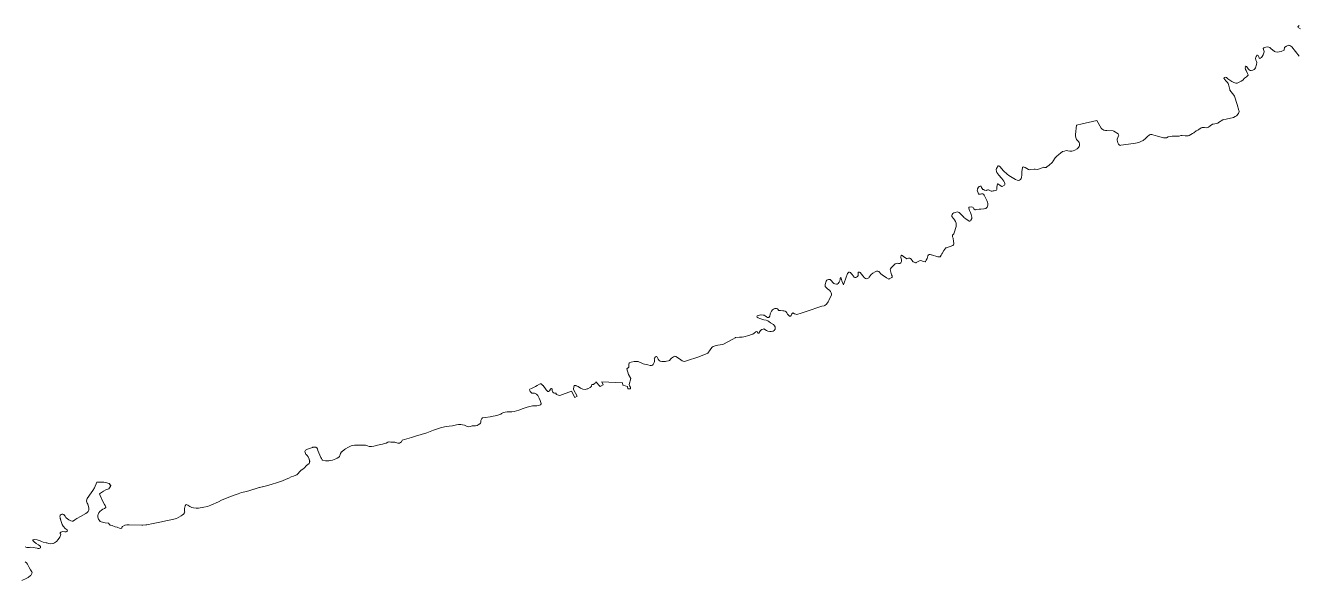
# Model space of a CAD drawing. Header units: metres. Extents: x 3 to 1027712, y 40 to 4430649.
# Drawn here: x 1026495.6 to 1026868.2, y 4427668.8 to 4427831.2 of the extents above; entities that cross this region are included whole.
import ezdxf

# ---------------------------------------------------------------- set-up
doc = ezdxf.new("R2010")
doc.units = ezdxf.units.M
doc.header["$MEASUREMENT"] = 0
doc.layers.add('RN_LIC_5_km', color=7, linetype='Continuous', lineweight=9, true_color=0xe5f2bf)
doc.layers.add('RN_ZEPA_5_km', color=7, linetype='Continuous', lineweight=9, true_color=0xc2d3f2)

msp = doc.modelspace()

# ---------------------------------------------------------------- linework, layer by layer
at = {"layer": 'RN_LIC_5_km'}
for points in [[(1026868.75, 4427830.25), (1026868.06, 4427830.67), (1026867.98, 4427830.83), (1026868.04, 4427830.96), (1026868.32, 4427831.23)], [(1026495.53, 4427678.6), (1026495.99, 4427678.44), (1026496.38, 4427678.41), (1026496.79, 4427678.47), (1026497.17, 4427678.51), (1026497.84, 4427678.4), (1026499.05, 4427678.22), (1026499.26, 4427678.19), (1026499.6, 4427678.19), (1026499.98, 4427678.32), (1026500.05, 4427678.48), (1026499.98, 4427678.73), (1026499.83, 4427678.9), (1026499.47, 4427679.21), (1026498.79, 4427679.57), (1026498.14, 4427680.14), (1026497.98, 4427680.3), (1026497.83, 4427680.5), (1026497.82, 4427680.63), (1026497.92, 4427680.71), (1026498.41, 4427680.75), (1026499.03, 4427680.65), (1026499.94, 4427680.35), (1026500.34, 4427680.16), (1026500.8, 4427679.97), (1026501.73, 4427679.82), (1026501.92, 4427679.76), (1026502.5, 4427679.59), (1026502.93, 4427679.52), (1026503.64, 4427679.6), (1026503.74, 4427679.62), (1026504.12, 4427679.77), (1026504.67, 4427680.15), (1026504.71, 4427680.19), (1026505.22, 4427680.76), (1026505.66, 4427681.45), (1026505.89, 4427681.92), (1026505.96, 4427682.11), (1026505.89, 4427682.39), (1026505.81, 4427682.57), (1026505.83, 4427682.77), (1026505.98, 4427682.94), (1026506.23, 4427683.06), (1026506.55, 4427683.08), (1026507.15, 4427683), (1026507.18, 4427682.99), (1026507.49, 4427683), (1026507.74, 4427683.11), (1026507.82, 4427683.18), (1026507.88, 4427683.37), (1026507.82, 4427683.57), (1026507.29, 4427684.04), (1026506.72, 4427684.57), (1026506.62, 4427684.67), (1026506.36, 4427685.2), (1026506.11, 4427686.01), (1026505.82, 4427686.95), (1026505.74, 4427687.2), (1026505.71, 4427687.46), (1026505.82, 4427687.84), (1026505.83, 4427687.88), (1026506.04, 4427688.08), (1026506.3, 4427688.18), (1026506.58, 4427688.18), (1026506.81, 4427688.05), (1026507.07, 4427687.84), (1026507.23, 4427687.56), (1026507.44, 4427687.22), (1026507.57, 4427687.08), (1026508.28, 4427686.54), (1026508.48, 4427686.41), (1026508.89, 4427686.22), (1026509.26, 4427686.15), (1026509.49, 4427686.16), (1026510.01, 4427686.41), (1026510.12, 4427686.49), (1026510.66, 4427686.92), (1026511.73, 4427687.55), (1026513.28, 4427688.43), (1026513.67, 4427688.7), (1026513.95, 4427688.97), (1026514.19, 4427689.4), (1026514.2, 4427689.48), (1026514.15, 4427690.05), (1026513.83, 4427691.09), (1026513.7, 4427691.43), (1026513.53, 4427691.97), (1026513.52, 4427692.02), (1026513.54, 4427692.48), (1026513.64, 4427692.81), (1026514.82, 4427694.45), (1026515.34, 4427695.08), (1026515.79, 4427695.86), (1026516.48, 4427697.58), (1026516.61, 4427697.58), (1026517.22, 4427697.59), (1026517.56, 4427697.59), (1026518.05, 4427697.6), (1026518.37, 4427697.58), (1026518.58, 4427697.56), (1026519.01, 4427697.48), (1026520.16, 4427697.14), (1026520.57, 4427696.57), (1026520.5, 4427696.31), (1026520.45, 4427696.21), (1026520.24, 4427695.88), (1026519.99, 4427695.65), (1026519.19, 4427695.28), (1026518.51, 4427694.97), (1026517.54, 4427694.37), (1026517.34, 4427694.18), (1026517.45, 4427693.69), (1026518.16, 4427692.12), (1026518.76, 4427690.99), (1026518.91, 4427690.7), (1026519.15, 4427690.24), (1026519.17, 4427690.18), (1026518.75, 4427689.87), (1026518.31, 4427689.67), (1026517.9, 4427689.36), (1026517.41, 4427688.95), (1026517.12, 4427688.63), (1026516.86, 4427688.11), (1026516.8, 4427687.93), (1026516.8, 4427687.37), (1026516.82, 4427687.27), (1026517.02, 4427686.73), (1026517.27, 4427686.3), (1026517.48, 4427686.09), (1026517.79, 4427685.93), (1026518.99, 4427685.7), (1026519.89, 4427685.53), (1026520.24, 4427685.16), (1026520.44, 4427685), (1026521, 4427684.83), (1026521.89, 4427684.51), (1026522.43, 4427684.35), (1026523.32, 4427683.97), (1026523.38, 4427683.96), (1026523.69, 4427684.07), (1026523.86, 4427684.2), (1026523.96, 4427684.45), (1026524.04, 4427684.61), (1026524.68, 4427684.93), (1026524.85, 4427684.99), (1026525.31, 4427685.1), (1026525.93, 4427685.11), (1026529.65, 4427684.98), (1026530.02, 4427684.98), (1026530.84, 4427685.05), (1026531.14, 4427685.08), (1026533, 4427685.42), (1026534.98, 4427685.87), (1026537.17, 4427686.3), (1026538.2, 4427686.53), (1026539.39, 4427686.81), (1026539.85, 4427686.96), (1026541.21, 4427687.72), (1026541.44, 4427687.87), (1026541.83, 4427688.18), (1026542.15, 4427688.57), (1026542.24, 4427688.75), (1026542.2, 4427689.11), (1026542.13, 4427689.41), (1026542.17, 4427689.82), (1026542.38, 4427690.59), (1026542.44, 4427690.74), (1026542.55, 4427690.92), (1026542.67, 4427690.99), (1026543.11, 4427690.81), (1026543.71, 4427690.47), (1026544.3, 4427690.18), (1026544.76, 4427690.03), (1026545.61, 4427689.96), (1026546.31, 4427689.98), (1026547.85, 4427690.2), (1026548.94, 4427690.45), (1026549.92, 4427690.78), (1026552.14, 4427691.81), (1026553.03, 4427692.25), (1026554.2, 4427692.8), (1026556.73, 4427693.74), (1026557.87, 4427694.15), (1026558.8, 4427694.49), (1026560.33, 4427694.85), (1026561.28, 4427695.08), (1026562.21, 4427695.4), (1026563.43, 4427695.83), (1026563.69, 4427695.9), (1026564, 4427695.97), (1026565.82, 4427696.39), (1026567.55, 4427696.88), (1026569.42, 4427697.49), (1026570.83, 4427697.97), (1026571.92, 4427698.4), (1026572.68, 4427698.76), (1026573.35, 4427699.12), (1026574.04, 4427699.36), (1026574.71, 4427699.58), (1026575.01, 4427699.73), (1026576.25, 4427701.01), (1026576.89, 4427701.47), (1026577.16, 4427701.68), (1026577.88, 4427702.4), (1026578.67, 4427703.05), (1026578.78, 4427703.24), (1026578.8, 4427703.73), (1026578.69, 4427704.26), (1026578.65, 4427704.32), (1026578.33, 4427704.99), (1026578.11, 4427705.32), (1026577.99, 4427705.43), (1026577.74, 4427705.61), (1026577.68, 4427705.7), (1026577.48, 4427706.23), (1026577.42, 4427706.5), (1026577.44, 4427706.76), (1026577.54, 4427706.93), (1026578.2, 4427707.25), (1026579.62, 4427707.74), (1026579.76, 4427707.78), (1026580.14, 4427707.83), (1026580.55, 4427707.79), (1026580.65, 4427707.75), (1026580.89, 4427707.57), (1026581.06, 4427707.33), (1026581.17, 4427706.83), (1026581.46, 4427706.11), (1026581.75, 4427705.44), (1026582.09, 4427704.76), (1026582.22, 4427704.46), (1026582.44, 4427704.07), (1026582.51, 4427703.98), (1026583.43, 4427703.82), (1026583.48, 4427703.81), (1026584.38, 4427703.83), (1026584.74, 4427703.86), (1026584.81, 4427703.87), (1026585.44, 4427704.01), (1026586.43, 4427704.39), (1026586.88, 4427704.58), (1026587.31, 4427704.84), (1026587.54, 4427705.04), (1026587.62, 4427705.22), (1026587.68, 4427705.61), (1026587.71, 4427705.67), (1026587.84, 4427705.97), (1026588.14, 4427706.42), (1026588.18, 4427706.45), (1026589.01, 4427707.12), (1026589.29, 4427707.3), (1026590.01, 4427707.73), (1026590.95, 4427708.16), (1026591.38, 4427708.3), (1026591.91, 4427708.4), (1026592.87, 4427708.36), (1026594.04, 4427708.39), (1026594.84, 4427708.4), (1026595.18, 4427708.4), (1026595.73, 4427708.22), (1026596.2, 4427708.04), (1026596.87, 4427708.02), (1026597.57, 4427708.1), (1026598.64, 4427708.4), (1026600.1, 4427708.69), (1026600.68, 4427708.83), (1026601.22, 4427709.01), (1026601.66, 4427709.24), (1026601.97, 4427709.36), (1026602.03, 4427709.36), (1026602.56, 4427709.26), (1026602.61, 4427709.26), (1026603.22, 4427709.24), (1026603.7, 4427709.22), (1026604.35, 4427709.03), (1026604.57, 4427708.99), (1026604.97, 4427708.98), (1026605.12, 4427709.01), (1026605.64, 4427709.38), (1026605.79, 4427709.53), (1026605.84, 4427709.72), (1026605.91, 4427709.85), (1026607.22, 4427710.23), (1026608.55, 4427710.65), (1026609.74, 4427711.01), (1026611.47, 4427711.53), (1026613.08, 4427712.01), (1026615.05, 4427712.79), (1026615.37, 4427712.9), (1026617.08, 4427713.48), (1026617.4, 4427713.56), (1026618.75, 4427713.83), (1026619.62, 4427713.93), (1026620.57, 4427714.05), (1026621.01, 4427714.14), (1026621.81, 4427714.35), (1026622.37, 4427714.42), (1026623.06, 4427714.43), (1026623.5, 4427714.35), (1026624.12, 4427714.2), (1026624.46, 4427714.04), (1026624.88, 4427713.81), (1026625.13, 4427713.76), (1026625.79, 4427713.88), (1026626.35, 4427714.02), (1026626.41, 4427714.03), (1026627.13, 4427714.03), (1026627.28, 4427714.05), (1026627.78, 4427714.18), (1026628.43, 4427714.52), (1026628.51, 4427714.57), (1026628.78, 4427714.85), (1026628.91, 4427715.09), (1026628.92, 4427715.26), (1026628.89, 4427715.57), (1026628.89, 4427715.6), (1026629.03, 4427716), (1026629.17, 4427716.23), (1026629.36, 4427716.37), (1026630.17, 4427716.51), (1026631.65, 4427716.69), (1026631.93, 4427716.73), (1026633.04, 4427716.93), (1026633.85, 4427717.14), (1026634.73, 4427717.48), (1026634.97, 4427717.61), (1026635.5, 4427717.91), (1026636.02, 4427718.09), (1026636.54, 4427718.19), (1026637.47, 4427718.16), (1026637.96, 4427718.18), (1026638.67, 4427718.28), (1026640.01, 4427718.68), (1026641.24, 4427719.11), (1026642.48, 4427719.52), (1026643.25, 4427719.72), (1026644.04, 4427719.86), (1026645.23, 4427719.91), (1026645.77, 4427719.97), (1026646.08, 4427720.06), (1026646.32, 4427720.22), (1026646.5, 4427720.47), (1026646.52, 4427720.61), (1026646.24, 4427721.49), (1026645.93, 4427722.15), (1026645.54, 4427722.9), (1026645.48, 4427722.98), (1026645.15, 4427723.28), (1026644.78, 4427723.5), (1026644.56, 4427723.56), (1026644.09, 4427723.56), (1026643.8, 4427723.65), (1026643.58, 4427723.79), (1026643.32, 4427724.1), (1026643.19, 4427724.35), (1026643.16, 4427724.55), (1026643.24, 4427724.73), (1026643.69, 4427724.98), (1026644.69, 4427725.45), (1026644.9, 4427725.57), (1026645.35, 4427725.88), (1026646.08, 4427726.2), (1026646.29, 4427726.29), (1026646.57, 4427726.31), (1026647.07, 4427725.87), (1026647.09, 4427725.82), (1026648.02, 4427724.59), (1026648.13, 4427724.45), (1026648.52, 4427724.1), (1026648.7, 4427724.11), (1026648.96, 4427724.31), (1026649.28, 4427724.79), (1026649.38, 4427724.92), (1026649.48, 4427725.02), (1026649.56, 4427725.01), (1026649.71, 4427724.83), (1026649.8, 4427724.43), (1026649.95, 4427723.92), (1026649.97, 4427723.86), (1026650.13, 4427723.7), (1026650.47, 4427723.61), (1026650.9, 4427723.64), (1026650.94, 4427723.24), (1026652, 4427722.88), (1026655.39, 4427724.21), (1026656.41, 4427722.36), (1026657.04, 4427722.76), (1026656, 4427724.65), (1026656.13, 4427725.6), (1026656.19, 4427725.75), (1026656.31, 4427725.86), (1026656.71, 4427725.82), (1026656.78, 4427725.79), (1026657.36, 4427725.56), (1026658.09, 4427725.11), (1026658.69, 4427724.76), (1026659.41, 4427724.69), (1026660.03, 4427724.85), (1026660.22, 4427724.92), (1026660.84, 4427725.26), (1026661.08, 4427725.43), (1026661.23, 4427725.57), (1026661.3, 4427725.81), (1026661.33, 4427726.04), (1026661.4, 4427726.16), (1026661.65, 4427726.17), (1026661.87, 4427726.17), (1026662.09, 4427726.3), (1026662.33, 4427726.54), (1026662.5, 4427726.89), (1026663.77, 4427725.51), (1026664.69, 4427726.04), (1026664.26, 4427726.89), (1026670.36, 4427726.6), (1026670.45, 4427725.97), (1026671.81, 4427725.53), (1026671.9, 4427724.91), (1026672.65, 4427724.88), (1026672.66, 4427725.33), (1026672.35, 4427725.8), (1026672.3, 4427726.16), (1026672.73, 4427727.9), (1026672.05, 4427729.06), (1026671.62, 4427730.69), (1026672.21, 4427731.17), (1026672.17, 4427731.72), (1026672.17, 4427732.1), (1026672.28, 4427732.39), (1026672.34, 4427732.46), (1026672.91, 4427732.69), (1026673.71, 4427732.84), (1026673.82, 4427732.85), (1026674.34, 4427732.9), (1026674.95, 4427732.84), (1026675.98, 4427732.43), (1026676.37, 4427732.23), (1026676.74, 4427732.06), (1026677.71, 4427731.89), (1026678.45, 4427731.71), (1026678.52, 4427731.7), (1026678.83, 4427731.69), (1026679.13, 4427731.8), (1026679.33, 4427731.95), (1026679.6, 4427732.59), (1026679.67, 4427732.83), (1026679.73, 4427733.13), (1026679.67, 4427733.44), (1026679.65, 4427733.69), (1026679.71, 4427733.86), (1026680.03, 4427734.22), (1026680.1, 4427734.28), (1026680.27, 4427734.33), (1026680.41, 4427734.29), (1026680.63, 4427733.77), (1026680.73, 4427733.6), (1026681.05, 4427733.21), (1026681.4, 4427733.02), (1026681.87, 4427732.92), (1026682.91, 4427732.91), (1026683.26, 4427732.93), (1026683.77, 4427733.04), (1026684.11, 4427733.19), (1026684.19, 4427733.27), (1026684.43, 4427733.6), (1026684.68, 4427733.82), (1026685.3, 4427734.26), (1026685.48, 4427734.34), (1026685.69, 4427734.4), (1026685.93, 4427734.37), (1026686.97, 4427733.61), (1026687.37, 4427733.33), (1026687.79, 4427733.05), (1026688.12, 4427732.93), (1026688.46, 4427732.89), (1026689.11, 4427733.03), (1026692.7, 4427734.24), (1026695.35, 4427735.36), (1026695.95, 4427736.32), (1026696.5, 4427736.95), (1026696.59, 4427737.05), (1026696.9, 4427737.28), (1026697.43, 4427737.49), (1026698.27, 4427737.67), (1026698.95, 4427737.79), (1026699.52, 4427737.82), (1026699.88, 4427737.9), (1026702.62, 4427739.41), (1026703.29, 4427739.77), (1026703.38, 4427739.9), (1026704.55, 4427740.01), (1026705.32, 4427740.01), (1026705.87, 4427740.06), (1026707.3, 4427740.45), (1026708.13, 4427740.73), (1026708.52, 4427740.89), (1026708.9, 4427741.17), (1026709.32, 4427741.55), (1026709.35, 4427741.57), (1026709.61, 4427741.65), (1026709.74, 4427741.64), (1026709.86, 4427741.38), (1026709.94, 4427741.21), (1026710.1, 4427741.12), (1026710.23, 4427741.12), (1026710.52, 4427741.65), (1026710.71, 4427741.93), (1026711.13, 4427742.22), (1026711.48, 4427742.37), (1026711.68, 4427742.41), (1026712.46, 4427741.98), (1026712.84, 4427741.79), (1026713.42, 4427741.68), (1026713.88, 4427741.66), (1026714.43, 4427741.78), (1026714.7, 4427741.96), (1026714.98, 4427742.32), (1026715.06, 4427742.54), (1026715.01, 4427742.96), (1026714.97, 4427743.02), (1026714.81, 4427743.36), (1026714.54, 4427743.68), (1026713.69, 4427744.22), (1026713.17, 4427744.61), (1026712.85, 4427744.82), (1026712.4, 4427744.95), (1026711.74, 4427745.09), (1026710.56, 4427745.5), (1026710.03, 4427745.7), (1026709.76, 4427745.82), (1026709.7, 4427745.87), (1026709.68, 4427746.03), (1026709.79, 4427746.2), (1026710.08, 4427746.34), (1026710.79, 4427746.49), (1026710.92, 4427746.49), (1026711.46, 4427746.48), (1026711.81, 4427746.41), (1026712.1, 4427746.23), (1026712.48, 4427745.93), (1026712.8, 4427745.76), (1026713.03, 4427745.71), (1026713.2, 4427745.76), (1026713.4, 4427746.07), (1026713.42, 4427746.12), (1026713.53, 4427746.75), (1026713.54, 4427746.8), (1026713.92, 4427747.62), (1026714.28, 4427748.01), (1026714.48, 4427748.16), (1026714.97, 4427748.38), (1026715.05, 4427748.4), (1026715.45, 4427748.37), (1026715.72, 4427748.29), (1026715.83, 4427748.19), (1026715.97, 4427747.94), (1026716.12, 4427747.82), (1026716.59, 4427747.77), (1026717.27, 4427747.74), (1026717.55, 4427747.68), (1026717.96, 4427747.56), (1026718.19, 4427747.43), (1026718.41, 4427747.13), (1026718.64, 4427746.74), (1026718.94, 4427746.4), (1026719.22, 4427746.17), (1026719.27, 4427746.15), (1026719.5, 4427746.19), (1026719.68, 4427746.34), (1026719.76, 4427746.51), (1026719.89, 4427746.82), (1026720.08, 4427747.03), (1026720.21, 4427747.09), (1026720.69, 4427746.85), (1026721.04, 4427746.72), (1026721.35, 4427746.68), (1026722.58, 4427746.98), (1026724.08, 4427747.48), (1026728.7, 4427749.08), (1026729.37, 4427749.14), (1026729.54, 4427749.25), (1026729.99, 4427749.69), (1026730.49, 4427750.3), (1026730.74, 4427750.77), (1026731.46, 4427752.38), (1026731.5, 4427752.7), (1026731.42, 4427752.98), (1026731.21, 4427753.35), (1026730.87, 4427753.74), (1026730.45, 4427754.06), (1026729.63, 4427754.82), (1026729.62, 4427754.97), (1026729.69, 4427755.43), (1026729.93, 4427756.4), (1026730.12, 4427756.7), (1026730.32, 4427756.82), (1026730.61, 4427756.88), (1026731.13, 4427756.86), (1026731.23, 4427756.76), (1026732.22, 4427755.72), (1026732.5, 4427755.59), (1026732.94, 4427755.49), (1026733.16, 4427755.54), (1026733.46, 4427755.72), (1026733.66, 4427755.97), (1026733.7, 4427756.07), (1026733.75, 4427756.22), (1026734.02, 4427756.78), (1026734.08, 4427756.93), (1026734.08, 4427757.16), (1026734.17, 4427757.43), (1026734.28, 4427757.41), (1026734.33, 4427757.29), (1026734.57, 4427756.44), (1026734.97, 4427755.35), (1026735.05, 4427755.45), (1026735.18, 4427755.87), (1026736.16, 4427758.61), (1026736.35, 4427758.86), (1026736.61, 4427759.02), (1026736.8, 4427759.01), (1026737.04, 4427758.9), (1026737.29, 4427758.65), (1026737.5, 4427758.31), (1026738.1, 4427757.55), (1026738.29, 4427757.48), (1026738.6, 4427757.47), (1026738.83, 4427757.57), (1026739.09, 4427757.8), (1026739.27, 4427758.08), (1026739.26, 4427758.27), (1026739.31, 4427759), (1026739.41, 4427759.03), (1026739.71, 4427759), (1026739.87, 4427758.88), (1026740.31, 4427758.43), (1026740.63, 4427757.92), (1026741.14, 4427757.37), (1026741.48, 4427757.14), (1026741.73, 4427757.1), (1026742.03, 4427757.16), (1026742.39, 4427757.34), (1026742.51, 4427757.52), (1026743.14, 4427758.3), (1026743.58, 4427758.69), (1026744.28, 4427759.16), (1026744.67, 4427759.3), (1026745.04, 4427759.33), (1026745.34, 4427759.25), (1026745.49, 4427759.1), (1026745.98, 4427758.51), (1026746.35, 4427758.21), (1026747.63, 4427757.32), (1026748.26, 4427757.01), (1026748.38, 4427757.05), (1026749.18, 4427757.45), (1026749.22, 4427757.59), (1026749.21, 4427757.9), (1026749.1, 4427758.25), (1026748.66, 4427759.83), (1026748.73, 4427760.02), (1026748.94, 4427760.32), (1026749.21, 4427760.54), (1026749.62, 4427761), (1026750.12, 4427761.42), (1026750.51, 4427761.6), (1026750.9, 4427761.66), (1026751.13, 4427761.6), (1026751.5, 4427761.59), (1026751.67, 4427761.69), (1026751.79, 4427761.8), (1026751.87, 4427761.93), (1026751.95, 4427762.19), (1026751.94, 4427762.49), (1026751.8, 4427763.44), (1026751.84, 4427763.98), (1026751.94, 4427763.98), (1026752.22, 4427763.86), (1026752.55, 4427763.6), (1026753.58, 4427762.96), (1026753.74, 4427762.98), (1026754.06, 4427763.1), (1026754.17, 4427763.14), (1026754.46, 4427763.14), (1026754.64, 4427763.03), (1026754.95, 4427762.74), (1026755.05, 4427762.49), (1026755.35, 4427762.06), (1026755.5, 4427762.02), (1026755.86, 4427761.82), (1026756.09, 4427761.75), (1026756.17, 4427761.77), (1026756.3, 4427761.85), (1026757.26, 4427762.32), (1026757.63, 4427762.4), (1026757.91, 4427762.35), (1026758.37, 4427762.16), (1026758.87, 4427762.07), (1026758.96, 4427762.15), (1026759.22, 4427762.49), (1026759.45, 4427762.98), (1026759.71, 4427763.78), (1026759.92, 4427764.11), (1026760.08, 4427764.18), (1026760.34, 4427764.17), (1026760.68, 4427764.09), (1026760.8, 4427764.07), (1026762.66, 4427763.52), (1026763.21, 4427763.47), (1026763.31, 4427763.55), (1026763.61, 4427763.95), (1026763.83, 4427764.4), (1026763.86, 4427764.46), (1026764.41, 4427765.36), (1026765, 4427766.12), (1026765.17, 4427766.16), (1026767.01, 4427766.82), (1026767.24, 4427767.02), (1026767.33, 4427767.22), (1026767.33, 4427767.49), (1026767.22, 4427768.01), (1026767.11, 4427768.95), (1026766.95, 4427769.41), (1026766.95, 4427769.46), (1026766.93, 4427769.84), (1026767.03, 4427769.92), (1026767.29, 4427770.27), (1026767.36, 4427770.55), (1026768, 4427772.41), (1026768.02, 4427772.8), (1026767.95, 4427773.4), (1026767.79, 4427773.84), (1026767.48, 4427774.36), (1026767.17, 4427774.69), (1026766.68, 4427775.33), (1026766.69, 4427775.49), (1026766.73, 4427775.6), (1026766.82, 4427775.86), (1026767.05, 4427776.24), (1026767.26, 4427776.37), (1026767.64, 4427776.51), (1026768.34, 4427776.64), (1026768.61, 4427776.58), (1026768.82, 4427776.44), (1026769.4, 4427775.93), (1026770.18, 4427775.1), (1026770.23, 4427775.05), (1026770.8, 4427774.61), (1026771.74, 4427773.99), (1026772.02, 4427773.93), (1026772.16, 4427774.02), (1026772.31, 4427774.22), (1026772.59, 4427774.77), (1026772.58, 4427774.97), (1026772.55, 4427775.09), (1026772.41, 4427775.91), (1026772.2, 4427776.49), (1026771.85, 4427777.11), (1026771.64, 4427777.75), (1026771.68, 4427777.96), (1026771.74, 4427778.06), (1026771.84, 4427778.09), (1026772.37, 4427778.12), (1026772.76, 4427778.04), (1026772.94, 4427777.9), (1026773.17, 4427777.56), (1026773.52, 4427777.27), (1026773.68, 4427777.25), (1026773.97, 4427777.35), (1026774.74, 4427777.49), (1026775.19, 4427777.47), (1026776.09, 4427777.52), (1026776.16, 4427777.53), (1026776.71, 4427777.67), (1026776.89, 4427777.82), (1026777.01, 4427778.05), (1026777.2, 4427778.67), (1026777.25, 4427779.16), (1026777.17, 4427779.5), (1026776.96, 4427780.04), (1026776.22, 4427781.6), (1026776, 4427781.82), (1026775.76, 4427781.9), (1026775.42, 4427781.94), (1026775.13, 4427781.86), (1026774.6, 4427781.81), (1026774.56, 4427781.92), (1026774.14, 4427783.04), (1026774.19, 4427783.19), (1026774.28, 4427783.41), (1026774.52, 4427783.87), (1026774.74, 4427784.1), (1026775.02, 4427784.24), (1026775.2, 4427784.21), (1026775.32, 4427784.07), (1026775.43, 4427783.82), (1026775.81, 4427783.21), (1026775.93, 4427783.19), (1026776.27, 4427783.03), (1026776.82, 4427782.9), (1026776.91, 4427782.98), (1026777.26, 4427783.16), (1026777.43, 4427783.13), (1026777.64, 4427782.99), (1026778.19, 4427782.74), (1026778.48, 4427782.71), (1026778.77, 4427782.81), (1026779.07, 4427782.8), (1026779.11, 4427782.8), (1026779.52, 4427782.9), (1026779.8, 4427783.07), (1026779.85, 4427783.22), (1026779.88, 4427783.71), (1026779.93, 4427784.54), (1026780.06, 4427784.79), (1026780.17, 4427784.83), (1026780.34, 4427784.78), (1026780.83, 4427784.38), (1026781.35, 4427784.08), (1026781.47, 4427784.13), (1026782.11, 4427784.5), (1026782.19, 4427784.67), (1026782.23, 4427784.98), (1026782.15, 4427785.24), (1026781.91, 4427785.66), (1026781.33, 4427786.48), (1026781.02, 4427786.73), (1026780.9, 4427786.91), (1026780.81, 4427787.06), (1026780.42, 4427787.46), (1026779.85, 4427788.18), (1026779.79, 4427788.43), (1026779.72, 4427789.16), (1026779.8, 4427789.34), (1026780.25, 4427790.1), (1026780.39, 4427790.14), (1026780.62, 4427790.09), (1026780.75, 4427789.96), (1026781.85, 4427788.71), (1026782.89, 4427787.68), (1026783.35, 4427787.35), (1026785.36, 4427786.13), (1026785.86, 4427785.93), (1026786.3, 4427785.88), (1026786.51, 4427785.96), (1026786.76, 4427786.15), (1026787, 4427786.47), (1026787.09, 4427786.76), (1026787.21, 4427787.49), (1026787.24, 4427788.37), (1026787.38, 4427789.63), (1026787.5, 4427789.75), (1026787.72, 4427789.84), (1026787.91, 4427789.79), (1026788.13, 4427789.63), (1026789.12, 4427789.03), (1026789.37, 4427789), (1026789.7, 4427789.07), (1026790.79, 4427789.19), (1026791.13, 4427789.12), (1026791.92, 4427789.07), (1026792.12, 4427789.17), (1026793.46, 4427789.7), (1026793.61, 4427789.74), (1026793.79, 4427789.7), (1026794.3, 4427789.7), (1026794.52, 4427789.81), (1026794.94, 4427790.13), (1026795.08, 4427790.24), (1026796.14, 4427791.19), (1026796.28, 4427791.45), (1026796.97, 4427792.48), (1026797.33, 4427792.85), (1026798, 4427793.45), (1026798.53, 4427793.89), (1026799.14, 4427794.29), (1026799.64, 4427794.48), (1026800.16, 4427794.59), (1026800.61, 4427794.57), (1026801.2, 4427794.44), (1026801.82, 4427794.41), (1026802.18, 4427794.49), (1026802.7, 4427794.72), (1026803.36, 4427795.11), (1026803.75, 4427795.47), (1026804.02, 4427795.85), (1026804.06, 4427796.1), (1026804.07, 4427796.59), (1026803.96, 4427797.02), (1026803.78, 4427797.3), (1026803.56, 4427797.43), (1026803.15, 4427797.84), (1026803.08, 4427798.05), (1026802.89, 4427798.9), (1026802.9, 4427799.29), (1026803.15, 4427802.06), (1026804.9, 4427802.47), (1026807.85, 4427803.08), (1026809.14, 4427803.41), (1026810.44, 4427801.2), (1026810.74, 4427800.89), (1026810.89, 4427800.79), (1026811.23, 4427800.61), (1026811.69, 4427800.49), (1026812.07, 4427800.5), (1026813.94, 4427800.42), (1026814.16, 4427800.3), (1026815.43, 4427799.53), (1026815.53, 4427799.34), (1026815.55, 4427799.1), (1026815.46, 4427798.92), (1026815.13, 4427797.98), (1026815.14, 4427797.7), (1026815.31, 4427796.86), (1026815.48, 4427796.5), (1026815.56, 4427796.4), (1026815.71, 4427796.27), (1026815.98, 4427796.14), (1026816.17, 4427796.16), (1026818.39, 4427796.53), (1026820.42, 4427796.77), (1026821.48, 4427796.99), (1026822.05, 4427797.23), (1026822.67, 4427797.59), (1026823.41, 4427798.14), (1026823.87, 4427798.62), (1026824.58, 4427799.21), (1026824.85, 4427799.3), (1026825.25, 4427799.32), (1026825.57, 4427799.25), (1026826.93, 4427798.79), (1026828.64, 4427798.34), (1026829.14, 4427798.31), (1026829.5, 4427798.38), (1026829.97, 4427798.61), (1026830.58, 4427798.77), (1026831.21, 4427798.83), (1026832.08, 4427798.81), (1026833.2, 4427798.87), (1026833.72, 4427799.02), (1026834.11, 4427799.02), (1026835.03, 4427798.91), (1026835.89, 4427798.9), (1026836.13, 4427799), (1026837.17, 4427799.56), (1026837.49, 4427799.85), (1026838.25, 4427800.38), (1026838.7, 4427800.57), (1026838.97, 4427800.79), (1026839.72, 4427801.28), (1026839.98, 4427801.33), (1026840.68, 4427801.36), (1026841.26, 4427801.27), (1026841.62, 4427801.33), (1026841.86, 4427801.47), (1026842.3, 4427801.86), (1026842.96, 4427802.3), (1026843.2, 4427802.33), (1026844.53, 4427802.63), (1026844.74, 4427802.8), (1026846.02, 4427803.65), (1026846.27, 4427803.7), (1026847.02, 4427803.85), (1026849.15, 4427804.33), (1026849.67, 4427804.55), (1026849.98, 4427804.8), (1026850.59, 4427805.42), (1026850.7, 4427805.66), (1026850.78, 4427806.12), (1026850.72, 4427806.38), (1026850.24, 4427808.11), (1026849.47, 4427810.5), (1026849.25, 4427810.83), (1026848.83, 4427811.29), (1026848.07, 4427812.28), (1026848.06, 4427812.46), (1026847.9, 4427813.31), (1026847.62, 4427814.25), (1026847.42, 4427814.51), (1026847.1, 4427814.86), (1026846.91, 4427815.07), (1026846.32, 4427815.85), (1026846.37, 4427815.95), (1026846.52, 4427816.01), (1026846.9, 4427816.06), (1026847.06, 4427815.97), (1026847.47, 4427815.63), (1026848.64, 4427814.8), (1026849.21, 4427814.52), (1026849.82, 4427814.34), (1026850.17, 4427814.34), (1026850.45, 4427814.44), (1026851.37, 4427814.91), (1026851.82, 4427815.25), (1026852.4, 4427815.82), (1026852.96, 4427816.23), (1026853.42, 4427816.67), (1026853.41, 4427816.82), (1026853.28, 4427817.19), (1026852.88, 4427818.04), (1026852.63, 4427818.35), (1026852.56, 4427818.58), (1026852.61, 4427818.79), (1026852.56, 4427819.06), (1026852.61, 4427819.31), (1026852.73, 4427819.32), (1026852.94, 4427819.23), (1026853, 4427819.08), (1026853.39, 4427818.53), (1026853.77, 4427818.15), (1026854.06, 4427818.03), (1026854.31, 4427818.02), (1026854.83, 4427818.13), (1026855.21, 4427818.31), (1026855.38, 4427818.51), (1026855.53, 4427818.84), (1026855.86, 4427819.79), (1026855.94, 4427820.35), (1026855.89, 4427820.69), (1026855.72, 4427821.08), (1026855.6, 4427821.65), (1026855.66, 4427821.83), (1026855.77, 4427822.13), (1026856.03, 4427822.55), (1026856.13, 4427822.53), (1026856.4, 4427822.4), (1026856.5, 4427822.23), (1026856.54, 4427822), (1026856.68, 4427821.63), (1026856.81, 4427821.59), (1026856.97, 4427821.66), (1026857.33, 4427821.89), (1026857.55, 4427822.17), (1026857.81, 4427822.66), (1026858.13, 4427823.47), (1026858.07, 4427823.63), (1026857.86, 4427824.44), (1026857.92, 4427824.63), (1026858.05, 4427824.7), (1026858.57, 4427824.88), (1026859.09, 4427824.97), (1026859.49, 4427824.91), (1026859.75, 4427824.78), (1026860.06, 4427824.5), (1026861.18, 4427823.62), (1026861.46, 4427823.53), (1026862.06, 4427823.45), (1026862.51, 4427823.49), (1026863.12, 4427823.64), (1026863.98, 4427823.98), (1026863.97, 4427824.09), (1026864.02, 4427824.82), (1026864.13, 4427824.89), (1026864.68, 4427825.19), (1026865.29, 4427825.44), (1026865.66, 4427825.39), (1026866.22, 4427824.97), (1026868.36, 4427822.2)], [(1026494.6, 4427668.77), (1026495.8, 4427669.34), (1026496.39, 4427669.67), (1026497.12, 4427670.22), (1026497.18, 4427670.29), (1026497.51, 4427670.84), (1026497.57, 4427671.12), (1026497.53, 4427671.36), (1026497.13, 4427671.9), (1026496.73, 4427672.59), (1026496.28, 4427673.4), (1026496.18, 4427673.58), (1026495.92, 4427673.94), (1026495.57, 4427674.27)]]:
    msp.add_lwpolyline(points, dxfattribs=at)
at = {"layer": 'RN_ZEPA_5_km'}
for points in [[(1026868.75, 4427830.25), (1026868.06, 4427830.67), (1026867.98, 4427830.83), (1026868.04, 4427830.96), (1026868.31, 4427831.23)], [(1026495.53, 4427678.6), (1026495.99, 4427678.44), (1026496.38, 4427678.41), (1026496.79, 4427678.47), (1026497.17, 4427678.51), (1026497.84, 4427678.4), (1026499.05, 4427678.22), (1026499.26, 4427678.19), (1026499.6, 4427678.19), (1026499.98, 4427678.32), (1026500.05, 4427678.48), (1026499.98, 4427678.73), (1026499.83, 4427678.9), (1026499.47, 4427679.21), (1026498.79, 4427679.57), (1026498.14, 4427680.14), (1026497.98, 4427680.3), (1026497.83, 4427680.5), (1026497.82, 4427680.63), (1026497.92, 4427680.71), (1026498.41, 4427680.75), (1026499.03, 4427680.65), (1026499.94, 4427680.35), (1026500.34, 4427680.16), (1026500.8, 4427679.97), (1026501.73, 4427679.82), (1026501.92, 4427679.76), (1026502.5, 4427679.59), (1026502.93, 4427679.52), (1026503.64, 4427679.6), (1026503.73, 4427679.62), (1026504.12, 4427679.77), (1026504.67, 4427680.15), (1026504.71, 4427680.19), (1026505.22, 4427680.76), (1026505.66, 4427681.45), (1026505.89, 4427681.92), (1026505.96, 4427682.11), (1026505.89, 4427682.39), (1026505.81, 4427682.57), (1026505.83, 4427682.77), (1026505.98, 4427682.94), (1026506.23, 4427683.06), (1026506.55, 4427683.08), (1026507.15, 4427683), (1026507.18, 4427682.99), (1026507.49, 4427683), (1026507.74, 4427683.11), (1026507.82, 4427683.18), (1026507.88, 4427683.37), (1026507.82, 4427683.57), (1026507.29, 4427684.04), (1026506.72, 4427684.57), (1026506.62, 4427684.67), (1026506.36, 4427685.2), (1026506.11, 4427686.01), (1026505.74, 4427687.2), (1026505.71, 4427687.46), (1026505.82, 4427687.84), (1026505.83, 4427687.88), (1026506.04, 4427688.08), (1026506.3, 4427688.18), (1026506.58, 4427688.18), (1026506.81, 4427688.05), (1026507.07, 4427687.84), (1026507.23, 4427687.56), (1026507.44, 4427687.22), (1026507.57, 4427687.08), (1026508.28, 4427686.54), (1026508.48, 4427686.41), (1026508.89, 4427686.22), (1026509.26, 4427686.15), (1026509.49, 4427686.16), (1026510.01, 4427686.41), (1026510.12, 4427686.49), (1026510.65, 4427686.92), (1026511.73, 4427687.55), (1026513.28, 4427688.43), (1026513.67, 4427688.7), (1026513.95, 4427688.97), (1026514.19, 4427689.4), (1026514.2, 4427689.48), (1026514.14, 4427690.05), (1026513.83, 4427691.09), (1026513.7, 4427691.43), (1026513.53, 4427691.97), (1026513.52, 4427692.02), (1026513.54, 4427692.48), (1026513.64, 4427692.81), (1026514.82, 4427694.45), (1026515.33, 4427695.08), (1026515.79, 4427695.86), (1026516.48, 4427697.58), (1026516.6, 4427697.58), (1026517.22, 4427697.59), (1026517.56, 4427697.59), (1026518.05, 4427697.6), (1026518.36, 4427697.58), (1026518.58, 4427697.56), (1026519.01, 4427697.48), (1026520.15, 4427697.14), (1026520.56, 4427696.57), (1026520.5, 4427696.31), (1026520.45, 4427696.21), (1026520.24, 4427695.88), (1026519.99, 4427695.65), (1026519.19, 4427695.28), (1026518.51, 4427694.97), (1026517.54, 4427694.37), (1026517.34, 4427694.18), (1026517.45, 4427693.69), (1026518.16, 4427692.12), (1026518.76, 4427690.99), (1026518.91, 4427690.7), (1026519.15, 4427690.24), (1026519.16, 4427690.18), (1026518.75, 4427689.87), (1026518.31, 4427689.67), (1026517.9, 4427689.36), (1026517.41, 4427688.95), (1026517.12, 4427688.63), (1026516.86, 4427688.11), (1026516.8, 4427687.93), (1026516.8, 4427687.37), (1026516.82, 4427687.27), (1026517.02, 4427686.73), (1026517.27, 4427686.3), (1026517.48, 4427686.09), (1026517.79, 4427685.93), (1026518.99, 4427685.7), (1026519.89, 4427685.53), (1026520.24, 4427685.16), (1026520.44, 4427685), (1026521, 4427684.83), (1026521.89, 4427684.51), (1026522.43, 4427684.35), (1026523.32, 4427683.97), (1026523.38, 4427683.96), (1026523.69, 4427684.07), (1026523.86, 4427684.2), (1026523.96, 4427684.45), (1026524.04, 4427684.61), (1026524.68, 4427684.93), (1026524.85, 4427684.99), (1026525.31, 4427685.1), (1026525.93, 4427685.11), (1026529.65, 4427684.98), (1026530.01, 4427684.98), (1026530.84, 4427685.05), (1026531.14, 4427685.08), (1026533, 4427685.42), (1026534.98, 4427685.87), (1026537.17, 4427686.3), (1026538.2, 4427686.53), (1026539.39, 4427686.81), (1026539.85, 4427686.96), (1026541.21, 4427687.72), (1026541.44, 4427687.87), (1026541.83, 4427688.18), (1026542.15, 4427688.57), (1026542.24, 4427688.75), (1026542.2, 4427689.11), (1026542.13, 4427689.41), (1026542.17, 4427689.82), (1026542.38, 4427690.59), (1026542.44, 4427690.74), (1026542.55, 4427690.92), (1026542.67, 4427690.99), (1026543.11, 4427690.81), (1026543.71, 4427690.47), (1026544.3, 4427690.18), (1026544.76, 4427690.03), (1026545.61, 4427689.96), (1026546.31, 4427689.98), (1026547.85, 4427690.2), (1026548.94, 4427690.45), (1026549.92, 4427690.78), (1026552.14, 4427691.81), (1026553.03, 4427692.25), (1026554.2, 4427692.8), (1026556.73, 4427693.74), (1026557.87, 4427694.15), (1026558.8, 4427694.49), (1026560.32, 4427694.85), (1026561.28, 4427695.08), (1026563.43, 4427695.83), (1026563.69, 4427695.9), (1026565.82, 4427696.39), (1026567.55, 4427696.88), (1026569.42, 4427697.49), (1026570.83, 4427697.97), (1026571.92, 4427698.4), (1026572.68, 4427698.76), (1026573.35, 4427699.12), (1026574.04, 4427699.36), (1026574.71, 4427699.58), (1026575.01, 4427699.73), (1026576.25, 4427701.01), (1026576.89, 4427701.47), (1026577.16, 4427701.68), (1026577.88, 4427702.4), (1026578.67, 4427703.05), (1026578.78, 4427703.24), (1026578.79, 4427703.73), (1026578.69, 4427704.26), (1026578.33, 4427704.99), (1026578.11, 4427705.32), (1026577.99, 4427705.43), (1026577.74, 4427705.61), (1026577.68, 4427705.7), (1026577.48, 4427706.23), (1026577.42, 4427706.5), (1026577.44, 4427706.76), (1026577.54, 4427706.93), (1026578.2, 4427707.25), (1026579.62, 4427707.74), (1026579.76, 4427707.78), (1026580.14, 4427707.83), (1026580.55, 4427707.79), (1026580.65, 4427707.75), (1026580.89, 4427707.57), (1026581.06, 4427707.33), (1026581.17, 4427706.83), (1026581.46, 4427706.11), (1026581.75, 4427705.44), (1026582.08, 4427704.76), (1026582.21, 4427704.46), (1026582.44, 4427704.07), (1026582.51, 4427703.98), (1026583.42, 4427703.82), (1026583.48, 4427703.81), (1026584.38, 4427703.83), (1026584.74, 4427703.86), (1026585.44, 4427704.01), (1026586.43, 4427704.39), (1026586.88, 4427704.58), (1026587.31, 4427704.84), (1026587.54, 4427705.04), (1026587.61, 4427705.22), (1026587.68, 4427705.61), (1026587.84, 4427705.97), (1026588.14, 4427706.42), (1026588.18, 4427706.45), (1026589.01, 4427707.12), (1026589.28, 4427707.3), (1026590.01, 4427707.73), (1026590.95, 4427708.16), (1026591.38, 4427708.3), (1026591.91, 4427708.4), (1026592.87, 4427708.36), (1026594.04, 4427708.39), (1026594.84, 4427708.4), (1026595.18, 4427708.4), (1026595.73, 4427708.22), (1026596.2, 4427708.04), (1026596.87, 4427708.02), (1026597.57, 4427708.1), (1026598.63, 4427708.4), (1026600.1, 4427708.69), (1026600.68, 4427708.83), (1026601.22, 4427709.01), (1026601.65, 4427709.24), (1026601.97, 4427709.36), (1026602.03, 4427709.36), (1026602.56, 4427709.26), (1026602.61, 4427709.26), (1026603.22, 4427709.24), (1026603.7, 4427709.22), (1026604.35, 4427709.03), (1026604.57, 4427708.99), (1026604.97, 4427708.98), (1026605.12, 4427709.01), (1026605.64, 4427709.38), (1026605.79, 4427709.53), (1026605.84, 4427709.72), (1026605.91, 4427709.85), (1026607.22, 4427710.23), (1026608.55, 4427710.65), (1026609.74, 4427711.01), (1026611.47, 4427711.53), (1026613.08, 4427712.01), (1026615.05, 4427712.79), (1026615.37, 4427712.9), (1026617.08, 4427713.48), (1026617.39, 4427713.56), (1026618.75, 4427713.83), (1026619.62, 4427713.93), (1026620.57, 4427714.05), (1026621.01, 4427714.14), (1026621.81, 4427714.35), (1026622.37, 4427714.42), (1026623.06, 4427714.43), (1026623.5, 4427714.35), (1026624.12, 4427714.2), (1026624.46, 4427714.04), (1026624.88, 4427713.81), (1026625.13, 4427713.76), (1026625.79, 4427713.88), (1026626.35, 4427714.02), (1026626.4, 4427714.03), (1026627.13, 4427714.03), (1026627.28, 4427714.05), (1026627.78, 4427714.18), (1026628.43, 4427714.52), (1026628.51, 4427714.57), (1026628.78, 4427714.85), (1026628.91, 4427715.09), (1026628.92, 4427715.26), (1026628.89, 4427715.57), (1026628.89, 4427715.6), (1026629.03, 4427716), (1026629.17, 4427716.23), (1026629.36, 4427716.37), (1026630.17, 4427716.51), (1026631.65, 4427716.69), (1026631.92, 4427716.73), (1026633.04, 4427716.93), (1026633.85, 4427717.14), (1026634.73, 4427717.48), (1026634.97, 4427717.61), (1026635.5, 4427717.91), (1026636.02, 4427718.09), (1026636.54, 4427718.19), (1026637.47, 4427718.16), (1026637.96, 4427718.18), (1026638.67, 4427718.28), (1026640.01, 4427718.68), (1026641.24, 4427719.11), (1026642.48, 4427719.52), (1026643.25, 4427719.72), (1026644.04, 4427719.86), (1026645.23, 4427719.91), (1026645.77, 4427719.97), (1026646.08, 4427720.06), (1026646.32, 4427720.22), (1026646.5, 4427720.47), (1026646.52, 4427720.61), (1026646.24, 4427721.49), (1026645.93, 4427722.15), (1026645.54, 4427722.9), (1026645.48, 4427722.98), (1026645.15, 4427723.28), (1026644.78, 4427723.5), (1026644.56, 4427723.56), (1026644.09, 4427723.56), (1026643.8, 4427723.65), (1026643.58, 4427723.79), (1026643.32, 4427724.1), (1026643.19, 4427724.35), (1026643.15, 4427724.55), (1026643.24, 4427724.73), (1026643.69, 4427724.98), (1026644.69, 4427725.45), (1026644.9, 4427725.57), (1026645.35, 4427725.88), (1026646.08, 4427726.2), (1026646.29, 4427726.29), (1026646.57, 4427726.31), (1026647.07, 4427725.87), (1026647.09, 4427725.82), (1026648.02, 4427724.59), (1026648.13, 4427724.45), (1026648.51, 4427724.1), (1026648.7, 4427724.11), (1026648.96, 4427724.31), (1026649.28, 4427724.79), (1026649.38, 4427724.92), (1026649.48, 4427725.02), (1026649.56, 4427725.01), (1026649.71, 4427724.83), (1026649.8, 4427724.43), (1026649.95, 4427723.92), (1026649.97, 4427723.86), (1026650.13, 4427723.7), (1026650.47, 4427723.61), (1026650.9, 4427723.64), (1026650.94, 4427723.24), (1026652, 4427722.88), (1026655.39, 4427724.21), (1026656.41, 4427722.36), (1026657.04, 4427722.76), (1026656, 4427724.65), (1026656.13, 4427725.6), (1026656.19, 4427725.75), (1026656.31, 4427725.86), (1026656.71, 4427725.82), (1026656.78, 4427725.79), (1026657.36, 4427725.56), (1026658.09, 4427725.11), (1026658.69, 4427724.76), (1026659.41, 4427724.69), (1026660.03, 4427724.85), (1026660.22, 4427724.92), (1026660.84, 4427725.26), (1026661.08, 4427725.43), (1026661.23, 4427725.57), (1026661.3, 4427725.81), (1026661.33, 4427726.04), (1026661.4, 4427726.16), (1026661.87, 4427726.17), (1026662.08, 4427726.3), (1026662.33, 4427726.54), (1026662.5, 4427726.89), (1026663.77, 4427725.51), (1026664.69, 4427726.04), (1026664.26, 4427726.89), (1026670.36, 4427726.6), (1026670.45, 4427725.97), (1026671.81, 4427725.53), (1026671.9, 4427724.91), (1026672.65, 4427724.88), (1026672.66, 4427725.33), (1026672.35, 4427725.8), (1026672.3, 4427726.16), (1026672.73, 4427727.9), (1026672.05, 4427729.06), (1026671.62, 4427730.69), (1026672.21, 4427731.17), (1026672.17, 4427731.72), (1026672.17, 4427732.1), (1026672.28, 4427732.39), (1026672.34, 4427732.46), (1026672.91, 4427732.69), (1026673.71, 4427732.84), (1026673.82, 4427732.85), (1026674.34, 4427732.9), (1026674.95, 4427732.84), (1026675.98, 4427732.43), (1026676.37, 4427732.23), (1026676.74, 4427732.06), (1026677.71, 4427731.89), (1026678.44, 4427731.71), (1026678.52, 4427731.7), (1026678.83, 4427731.69), (1026679.13, 4427731.8), (1026679.33, 4427731.95), (1026679.6, 4427732.59), (1026679.67, 4427732.83), (1026679.73, 4427733.13), (1026679.67, 4427733.44), (1026679.65, 4427733.69), (1026679.71, 4427733.86), (1026680.03, 4427734.22), (1026680.1, 4427734.28), (1026680.27, 4427734.33), (1026680.41, 4427734.29), (1026680.63, 4427733.77), (1026680.73, 4427733.6), (1026681.05, 4427733.21), (1026681.4, 4427733.02), (1026681.87, 4427732.92), (1026682.91, 4427732.91), (1026683.26, 4427732.93), (1026683.77, 4427733.04), (1026684.11, 4427733.19), (1026684.19, 4427733.27), (1026684.43, 4427733.6), (1026684.68, 4427733.82), (1026685.3, 4427734.26), (1026685.48, 4427734.34), (1026685.69, 4427734.4), (1026685.93, 4427734.37), (1026686.97, 4427733.61), (1026687.37, 4427733.33), (1026687.79, 4427733.05), (1026688.12, 4427732.93), (1026688.46, 4427732.89), (1026689.11, 4427733.03), (1026692.7, 4427734.24), (1026695.35, 4427735.36), (1026695.95, 4427736.32), (1026696.5, 4427736.95), (1026696.59, 4427737.05), (1026696.9, 4427737.28), (1026697.43, 4427737.49), (1026698.27, 4427737.67), (1026698.95, 4427737.79), (1026699.52, 4427737.82), (1026699.88, 4427737.9), (1026702.62, 4427739.41), (1026703.29, 4427739.77), (1026703.38, 4427739.9), (1026704.55, 4427740.01), (1026705.32, 4427740.01), (1026705.87, 4427740.06), (1026707.3, 4427740.45), (1026708.13, 4427740.73), (1026708.52, 4427740.89), (1026708.9, 4427741.17), (1026709.32, 4427741.55), (1026709.35, 4427741.57), (1026709.61, 4427741.65), (1026709.74, 4427741.64), (1026709.85, 4427741.38), (1026709.94, 4427741.21), (1026710.1, 4427741.12), (1026710.23, 4427741.12), (1026710.52, 4427741.65), (1026710.71, 4427741.93), (1026711.13, 4427742.22), (1026711.48, 4427742.37), (1026711.68, 4427742.41), (1026712.46, 4427741.98), (1026712.84, 4427741.79), (1026713.42, 4427741.68), (1026713.88, 4427741.66), (1026714.43, 4427741.78), (1026714.7, 4427741.96), (1026714.98, 4427742.32), (1026715.06, 4427742.54), (1026715.01, 4427742.96), (1026714.97, 4427743.02), (1026714.81, 4427743.36), (1026714.54, 4427743.68), (1026713.69, 4427744.22), (1026713.17, 4427744.61), (1026712.85, 4427744.82), (1026712.4, 4427744.95), (1026711.74, 4427745.09), (1026710.56, 4427745.5), (1026710.03, 4427745.7), (1026709.76, 4427745.82), (1026709.7, 4427745.87), (1026709.68, 4427746.03), (1026709.79, 4427746.2), (1026710.08, 4427746.34), (1026710.79, 4427746.49), (1026710.92, 4427746.49), (1026711.46, 4427746.48), (1026711.81, 4427746.41), (1026712.1, 4427746.23), (1026712.48, 4427745.93), (1026712.8, 4427745.76), (1026713.03, 4427745.71), (1026713.2, 4427745.76), (1026713.4, 4427746.07), (1026713.42, 4427746.12), (1026713.53, 4427746.75), (1026713.54, 4427746.8), (1026713.92, 4427747.62), (1026714.28, 4427748.01), (1026714.48, 4427748.16), (1026714.96, 4427748.38), (1026715.05, 4427748.4), (1026715.45, 4427748.37), (1026715.72, 4427748.29), (1026715.83, 4427748.19), (1026715.97, 4427747.94), (1026716.12, 4427747.82), (1026716.59, 4427747.77), (1026717.27, 4427747.74), (1026717.55, 4427747.68), (1026717.96, 4427747.56), (1026718.19, 4427747.43), (1026718.41, 4427747.13), (1026718.64, 4427746.74), (1026718.94, 4427746.4), (1026719.22, 4427746.17), (1026719.27, 4427746.15), (1026719.5, 4427746.19), (1026719.68, 4427746.34), (1026719.76, 4427746.51), (1026719.89, 4427746.82), (1026720.07, 4427747.03), (1026720.21, 4427747.09), (1026720.69, 4427746.85), (1026721.04, 4427746.72), (1026721.35, 4427746.68), (1026722.58, 4427746.98), (1026724.08, 4427747.48), (1026728.7, 4427749.08), (1026729.37, 4427749.14), (1026729.54, 4427749.25), (1026729.99, 4427749.69), (1026730.49, 4427750.3), (1026730.74, 4427750.77), (1026731.46, 4427752.38), (1026731.5, 4427752.7), (1026731.42, 4427752.98), (1026731.21, 4427753.35), (1026730.87, 4427753.74), (1026730.45, 4427754.06), (1026729.63, 4427754.82), (1026729.62, 4427754.97), (1026729.69, 4427755.43), (1026729.93, 4427756.4), (1026730.12, 4427756.7), (1026730.32, 4427756.82), (1026730.6, 4427756.88), (1026731.13, 4427756.86), (1026731.23, 4427756.76), (1026732.22, 4427755.72), (1026732.5, 4427755.59), (1026732.94, 4427755.49), (1026733.16, 4427755.54), (1026733.46, 4427755.72), (1026733.66, 4427755.97), (1026733.75, 4427756.22), (1026734.02, 4427756.78), (1026734.08, 4427756.93), (1026734.08, 4427757.16), (1026734.17, 4427757.43), (1026734.28, 4427757.41), (1026734.33, 4427757.29), (1026734.57, 4427756.44), (1026734.97, 4427755.35), (1026735.05, 4427755.45), (1026735.18, 4427755.87), (1026736.16, 4427758.61), (1026736.35, 4427758.86), (1026736.61, 4427759.02), (1026736.8, 4427759.01), (1026737.04, 4427758.9), (1026737.29, 4427758.65), (1026737.5, 4427758.31), (1026738.1, 4427757.55), (1026738.29, 4427757.48), (1026738.6, 4427757.47), (1026738.82, 4427757.57), (1026739.09, 4427757.8), (1026739.27, 4427758.08), (1026739.26, 4427758.27), (1026739.31, 4427759), (1026739.41, 4427759.03), (1026739.71, 4427759), (1026739.87, 4427758.88), (1026740.31, 4427758.43), (1026740.63, 4427757.92), (1026741.14, 4427757.37), (1026741.48, 4427757.14), (1026741.73, 4427757.1), (1026742.03, 4427757.16), (1026742.39, 4427757.34), (1026742.51, 4427757.52), (1026743.14, 4427758.3), (1026743.58, 4427758.69), (1026744.28, 4427759.16), (1026744.67, 4427759.3), (1026745.04, 4427759.33), (1026745.34, 4427759.25), (1026745.49, 4427759.1), (1026745.98, 4427758.51), (1026746.35, 4427758.21), (1026747.63, 4427757.32), (1026748.26, 4427757.01), (1026748.38, 4427757.05), (1026749.18, 4427757.45), (1026749.22, 4427757.59), (1026749.21, 4427757.9), (1026749.1, 4427758.25), (1026748.66, 4427759.83), (1026748.73, 4427760.02), (1026748.94, 4427760.32), (1026749.21, 4427760.54), (1026749.62, 4427761), (1026750.12, 4427761.42), (1026750.51, 4427761.6), (1026750.9, 4427761.66), (1026751.12, 4427761.6), (1026751.5, 4427761.59), (1026751.67, 4427761.69), (1026751.78, 4427761.8), (1026751.87, 4427761.93), (1026751.95, 4427762.19), (1026751.94, 4427762.49), (1026751.79, 4427763.44), (1026751.84, 4427763.98), (1026751.94, 4427763.98), (1026752.22, 4427763.86), (1026752.55, 4427763.6), (1026753.58, 4427762.96), (1026753.74, 4427762.98), (1026754.06, 4427763.1), (1026754.17, 4427763.14), (1026754.46, 4427763.14), (1026754.64, 4427763.03), (1026754.95, 4427762.74), (1026755.05, 4427762.49), (1026755.35, 4427762.06), (1026755.5, 4427762.02), (1026755.86, 4427761.82), (1026756.09, 4427761.75), (1026756.17, 4427761.77), (1026756.3, 4427761.85), (1026757.26, 4427762.32), (1026757.63, 4427762.4), (1026757.91, 4427762.35), (1026758.37, 4427762.16), (1026758.87, 4427762.07), (1026758.96, 4427762.15), (1026759.22, 4427762.49), (1026759.45, 4427762.98), (1026759.71, 4427763.78), (1026759.92, 4427764.11), (1026760.08, 4427764.18), (1026760.34, 4427764.17), (1026760.68, 4427764.09), (1026760.8, 4427764.07), (1026762.66, 4427763.52), (1026763.21, 4427763.47), (1026763.31, 4427763.55), (1026763.61, 4427763.95), (1026763.83, 4427764.4), (1026763.86, 4427764.46), (1026764.41, 4427765.36), (1026765, 4427766.12), (1026765.17, 4427766.16), (1026767, 4427766.82), (1026767.24, 4427767.02), (1026767.33, 4427767.22), (1026767.33, 4427767.49), (1026767.22, 4427768.01), (1026767.11, 4427768.95), (1026766.95, 4427769.41), (1026766.95, 4427769.46), (1026766.93, 4427769.84), (1026767.03, 4427769.92), (1026767.29, 4427770.27), (1026767.36, 4427770.55), (1026768, 4427772.41), (1026768.02, 4427772.8), (1026767.95, 4427773.4), (1026767.79, 4427773.84), (1026767.48, 4427774.36), (1026767.17, 4427774.69), (1026766.68, 4427775.33), (1026766.69, 4427775.49), (1026766.73, 4427775.6), (1026766.82, 4427775.86), (1026767.05, 4427776.24), (1026767.26, 4427776.37), (1026767.64, 4427776.51), (1026768.34, 4427776.64), (1026768.61, 4427776.58), (1026768.82, 4427776.44), (1026769.4, 4427775.93), (1026770.18, 4427775.1), (1026770.23, 4427775.05), (1026770.79, 4427774.61), (1026771.74, 4427773.99), (1026772.02, 4427773.93), (1026772.16, 4427774.02), (1026772.31, 4427774.22), (1026772.59, 4427774.77), (1026772.58, 4427774.97), (1026772.55, 4427775.09), (1026772.41, 4427775.91), (1026772.2, 4427776.49), (1026771.85, 4427777.11), (1026771.64, 4427777.75), (1026771.68, 4427777.96), (1026771.74, 4427778.06), (1026771.84, 4427778.09), (1026772.37, 4427778.12), (1026772.76, 4427778.04), (1026772.94, 4427777.9), (1026773.17, 4427777.56), (1026773.52, 4427777.27), (1026773.68, 4427777.25), (1026773.97, 4427777.35), (1026774.74, 4427777.49), (1026775.19, 4427777.47), (1026776.09, 4427777.52), (1026776.16, 4427777.53), (1026776.71, 4427777.67), (1026776.89, 4427777.82), (1026777.01, 4427778.05), (1026777.2, 4427778.67), (1026777.25, 4427779.16), (1026777.17, 4427779.5), (1026776.96, 4427780.04), (1026776.22, 4427781.6), (1026776, 4427781.82), (1026775.76, 4427781.9), (1026775.42, 4427781.94), (1026775.13, 4427781.86), (1026774.6, 4427781.81), (1026774.56, 4427781.92), (1026774.14, 4427783.04), (1026774.19, 4427783.19), (1026774.27, 4427783.41), (1026774.52, 4427783.87), (1026774.74, 4427784.1), (1026775.02, 4427784.24), (1026775.2, 4427784.21), (1026775.32, 4427784.07), (1026775.43, 4427783.82), (1026775.81, 4427783.21), (1026775.93, 4427783.19), (1026776.27, 4427783.03), (1026776.82, 4427782.9), (1026776.91, 4427782.98), (1026777.26, 4427783.16), (1026777.43, 4427783.13), (1026777.64, 4427782.99), (1026778.19, 4427782.74), (1026778.48, 4427782.71), (1026778.77, 4427782.81), (1026779.07, 4427782.8), (1026779.11, 4427782.8), (1026779.52, 4427782.9), (1026779.8, 4427783.07), (1026779.85, 4427783.22), (1026779.88, 4427783.71), (1026779.93, 4427784.54), (1026780.06, 4427784.79), (1026780.17, 4427784.83), (1026780.34, 4427784.78), (1026780.83, 4427784.38), (1026781.35, 4427784.08), (1026781.47, 4427784.13), (1026782.11, 4427784.5), (1026782.19, 4427784.67), (1026782.22, 4427784.98), (1026782.15, 4427785.24), (1026781.91, 4427785.67), (1026781.33, 4427786.48), (1026781.02, 4427786.73), (1026780.9, 4427786.91), (1026780.81, 4427787.06), (1026780.42, 4427787.46), (1026779.85, 4427788.18), (1026779.79, 4427788.43), (1026779.72, 4427789.16), (1026779.8, 4427789.34), (1026780.25, 4427790.1), (1026780.39, 4427790.14), (1026780.62, 4427790.09), (1026780.75, 4427789.96), (1026781.85, 4427788.71), (1026782.89, 4427787.68), (1026783.35, 4427787.35), (1026785.36, 4427786.13), (1026785.86, 4427785.93), (1026786.3, 4427785.88), (1026786.51, 4427785.96), (1026786.76, 4427786.15), (1026787, 4427786.47), (1026787.09, 4427786.76), (1026787.2, 4427787.49), (1026787.24, 4427788.37), (1026787.38, 4427789.63), (1026787.5, 4427789.75), (1026787.72, 4427789.84), (1026787.9, 4427789.79), (1026788.13, 4427789.63), (1026789.12, 4427789.03), (1026789.37, 4427789), (1026789.7, 4427789.07), (1026790.79, 4427789.19), (1026791.13, 4427789.12), (1026791.92, 4427789.07), (1026792.12, 4427789.17), (1026793.46, 4427789.7), (1026793.61, 4427789.74), (1026793.79, 4427789.7), (1026794.3, 4427789.7), (1026794.52, 4427789.81), (1026794.94, 4427790.13), (1026795.08, 4427790.24), (1026796.14, 4427791.19), (1026796.28, 4427791.45), (1026796.97, 4427792.48), (1026797.33, 4427792.85), (1026798, 4427793.45), (1026798.53, 4427793.89), (1026799.14, 4427794.29), (1026799.64, 4427794.48), (1026800.16, 4427794.59), (1026800.61, 4427794.57), (1026801.2, 4427794.44), (1026801.82, 4427794.41), (1026802.18, 4427794.49), (1026802.7, 4427794.72), (1026803.36, 4427795.11), (1026803.75, 4427795.47), (1026804.02, 4427795.85), (1026804.06, 4427796.1), (1026804.07, 4427796.59), (1026803.96, 4427797.02), (1026803.78, 4427797.3), (1026803.56, 4427797.43), (1026803.15, 4427797.84), (1026803.08, 4427798.05), (1026802.89, 4427798.9), (1026802.9, 4427799.29), (1026803.15, 4427802.06), (1026804.9, 4427802.47), (1026807.85, 4427803.08), (1026809.14, 4427803.41), (1026810.44, 4427801.2), (1026810.74, 4427800.89), (1026810.89, 4427800.79), (1026811.23, 4427800.61), (1026811.69, 4427800.49), (1026812.07, 4427800.5), (1026813.94, 4427800.42), (1026814.16, 4427800.3), (1026815.43, 4427799.53), (1026815.53, 4427799.34), (1026815.55, 4427799.1), (1026815.46, 4427798.92), (1026815.13, 4427797.98), (1026815.14, 4427797.7), (1026815.31, 4427796.86), (1026815.48, 4427796.5), (1026815.56, 4427796.4), (1026815.71, 4427796.27), (1026815.98, 4427796.14), (1026816.17, 4427796.16), (1026818.39, 4427796.53), (1026820.42, 4427796.77), (1026821.48, 4427796.99), (1026822.05, 4427797.23), (1026822.67, 4427797.59), (1026823.41, 4427798.14), (1026823.87, 4427798.62), (1026824.58, 4427799.21), (1026824.85, 4427799.3), (1026825.25, 4427799.32), (1026825.56, 4427799.25), (1026826.93, 4427798.79), (1026828.64, 4427798.34), (1026829.14, 4427798.31), (1026829.49, 4427798.38), (1026829.97, 4427798.61), (1026830.57, 4427798.77), (1026831.21, 4427798.83), (1026832.08, 4427798.81), (1026833.2, 4427798.87), (1026833.72, 4427799.02), (1026834.11, 4427799.02), (1026835.03, 4427798.91), (1026835.89, 4427798.9), (1026836.13, 4427799), (1026837.17, 4427799.56), (1026837.49, 4427799.85), (1026838.25, 4427800.38), (1026838.7, 4427800.57), (1026838.97, 4427800.79), (1026839.72, 4427801.28), (1026839.98, 4427801.33), (1026840.68, 4427801.36), (1026841.26, 4427801.27), (1026841.62, 4427801.33), (1026841.86, 4427801.47), (1026842.3, 4427801.86), (1026842.96, 4427802.3), (1026843.2, 4427802.33), (1026844.53, 4427802.63), (1026844.74, 4427802.8), (1026846.02, 4427803.65), (1026846.27, 4427803.7), (1026847.02, 4427803.85), (1026849.15, 4427804.33), (1026849.67, 4427804.55), (1026849.98, 4427804.8), (1026850.59, 4427805.42), (1026850.7, 4427805.66), (1026850.78, 4427806.12), (1026850.72, 4427806.38), (1026850.24, 4427808.11), (1026849.47, 4427810.5), (1026849.25, 4427810.83), (1026848.83, 4427811.29), (1026848.07, 4427812.28), (1026848.06, 4427812.46), (1026847.9, 4427813.31), (1026847.62, 4427814.25), (1026847.42, 4427814.51), (1026847.1, 4427814.86), (1026846.91, 4427815.07), (1026846.32, 4427815.85), (1026846.37, 4427815.95), (1026846.52, 4427816.01), (1026846.9, 4427816.06), (1026847.06, 4427815.97), (1026847.47, 4427815.63), (1026848.64, 4427814.8), (1026849.21, 4427814.52), (1026849.82, 4427814.33), (1026850.17, 4427814.34), (1026850.45, 4427814.44), (1026851.37, 4427814.91), (1026851.82, 4427815.25), (1026852.4, 4427815.82), (1026852.96, 4427816.23), (1026853.42, 4427816.67), (1026853.41, 4427816.82), (1026853.28, 4427817.19), (1026852.88, 4427818.04), (1026852.63, 4427818.35), (1026852.56, 4427818.58), (1026852.61, 4427818.79), (1026852.56, 4427819.06), (1026852.61, 4427819.31), (1026852.73, 4427819.32), (1026852.94, 4427819.23), (1026853, 4427819.08), (1026853.39, 4427818.53), (1026853.77, 4427818.15), (1026854.06, 4427818.03), (1026854.31, 4427818.02), (1026854.83, 4427818.13), (1026855.21, 4427818.31), (1026855.38, 4427818.51), (1026855.53, 4427818.84), (1026855.86, 4427819.79), (1026855.94, 4427820.35), (1026855.89, 4427820.69), (1026855.72, 4427821.08), (1026855.6, 4427821.65), (1026855.66, 4427821.83), (1026855.77, 4427822.13), (1026856.03, 4427822.55), (1026856.13, 4427822.53), (1026856.4, 4427822.4), (1026856.5, 4427822.23), (1026856.54, 4427822), (1026856.68, 4427821.63), (1026856.81, 4427821.59), (1026856.97, 4427821.66), (1026857.33, 4427821.89), (1026857.55, 4427822.17), (1026857.81, 4427822.66), (1026858.13, 4427823.47), (1026858.07, 4427823.63), (1026857.86, 4427824.44), (1026857.92, 4427824.63), (1026858.05, 4427824.7), (1026858.56, 4427824.88), (1026859.09, 4427824.97), (1026859.49, 4427824.91), (1026859.75, 4427824.78), (1026860.06, 4427824.5), (1026861.18, 4427823.62), (1026861.46, 4427823.53), (1026862.06, 4427823.45), (1026862.51, 4427823.49), (1026863.12, 4427823.64), (1026863.98, 4427823.98), (1026863.97, 4427824.09), (1026864.02, 4427824.82), (1026864.13, 4427824.89), (1026864.68, 4427825.19), (1026865.29, 4427825.44), (1026865.66, 4427825.39), (1026866.22, 4427824.97), (1026868.36, 4427822.2)], [(1026494.6, 4427668.77), (1026495.8, 4427669.34), (1026496.39, 4427669.67), (1026497.12, 4427670.22), (1026497.18, 4427670.29), (1026497.51, 4427670.84), (1026497.57, 4427671.12), (1026497.53, 4427671.36), (1026497.13, 4427671.9), (1026496.73, 4427672.59), (1026496.28, 4427673.4), (1026496.18, 4427673.58), (1026495.92, 4427673.94), (1026495.57, 4427674.27)]]:
    msp.add_lwpolyline(points, dxfattribs=at)

doc.saveas('drawing.dxf')
